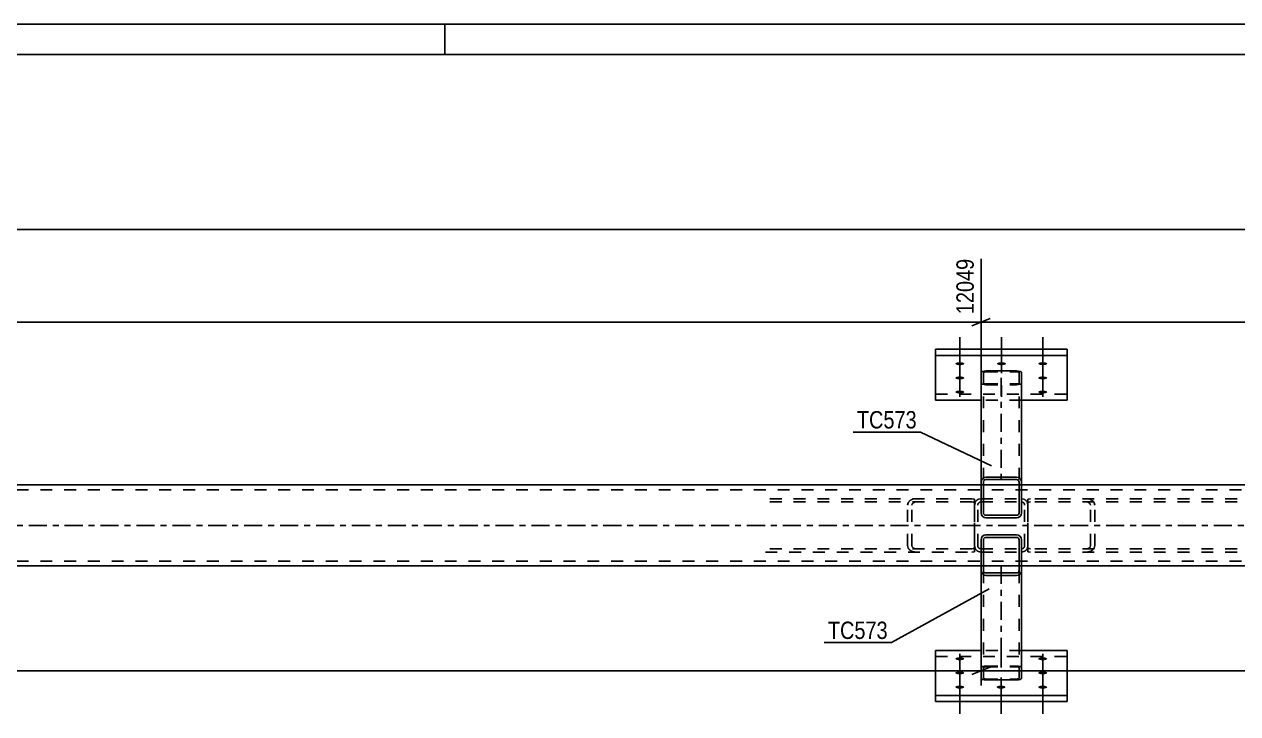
# Model space of a CAD drawing. Header units: millimetres. Extents: x -82 to 1107, y -634 to 207.
# Drawn here: x 617.7 to 817.7, y 93.4 to 207.1 of the extents above; entities that cross this region are included whole.
import ezdxf

# ---------------------------------------------------------------- set-up
doc = ezdxf.new("R2010")
doc.units = ezdxf.units.MM
doc.linetypes.add('DXK_LINE_DOT2', pattern=[3.9198, 1.9599, -1.9599])
doc.linetypes.add('DXK_LINE_DOT3', pattern=[5.9187, 2.979, -0.9799, 0.9799, -0.9799])
doc.styles.add('Arial Narrow', font='ARIALN.TTF', dxfattribs={"height": 0.2})

# ---------------------------------------------------------------- blocks, each defined once
blk = doc.blocks.new('Unknown-348435297-1162')
at = {"color": 5, "linetype": 'Continuous'}
for p, q in [((1106.97, 207.06), (-82.03, 207.06)), ((686.97, 202.06), (686.97, 207.06)), ((1101.97, 202.06), (-77.03, 202.06))]:
    blk.add_line(p, q, dxfattribs=at)
blk = doc.blocks.new('Part-348435297-2496 - 2361')
at = {"color": 7, "linetype": 'DXK_LINE_DOT2'}
for p, q in [((1010.34, 130.33), (44.28, 130.33)), ((782.02, 131.13), (775.35, 131.13)), ((1010.34, 118.59), (44.28, 118.59)), ((782.02, 117.79), (775.35, 117.79))]:
    blk.add_line(p, q, dxfattribs=at)
at = {"color": 2, "linetype": 'Continuous'}
for p, q in [((775.35, 131.13), (382.02, 131.13)), ((1002.34, 131.13), (782.02, 131.13)), ((775.35, 117.79), (382.02, 117.79)), ((1002.34, 117.79), (782.02, 117.79))]:
    blk.add_line(p, q, dxfattribs=at)
at = {"color": 7, "linetype": 'DXK_LINE_DOT3'}
blk.add_line((44.28, 124.46), (1010.34, 124.46), dxfattribs=at)
blk = doc.blocks.new('Part-348435297-2432 - 2361')
at = {"color": 2, "linetype": 'Continuous'}
for p, q in [((775.35, 149.65), (775.41, 149.75)), ((775.35, 149.65), (775.35, 131.6)), ((775.41, 149.75), (775.59, 149.84)), ((775.59, 149.84), (775.84, 149.9)), ((775.84, 149.9), (776.15, 149.92)), ((776.15, 149.92), (781.22, 149.92)), ((781.22, 149.92), (781.52, 149.9)), ((781.52, 149.9), (781.78, 149.84)), ((781.78, 149.84), (781.96, 149.75)), ((781.96, 149.75), (782.02, 149.65)), ((782.02, 149.65), (782.02, 131.13)), ((781.62, 131.13), (775.75, 131.13)), ((782.02, 131.13), (782.02, 131.13))]:
    blk.add_line(p, q, dxfattribs=at)
at = {"color": 7, "linetype": 'DXK_LINE_DOT2'}
for p, q in [((775.78, 149.7), (775.75, 149.65)), ((775.75, 149.65), (775.75, 131.13)), ((775.87, 149.74), (775.78, 149.7)), ((776, 149.77), (775.87, 149.74)), ((776.15, 149.78), (776, 149.77)), ((776.15, 149.78), (781.22, 149.78)), ((781.37, 149.77), (781.22, 149.78)), ((781.5, 149.74), (781.37, 149.77)), ((781.59, 149.7), (781.5, 149.74)), ((781.62, 149.65), (781.59, 149.7)), ((781.62, 149.65), (781.62, 131.13)), ((775.41, 147.81), (775.35, 147.91)), ((775.59, 147.72), (775.41, 147.81)), ((775.84, 147.66), (775.59, 147.72)), ((775.75, 147.91), (775.78, 147.86)), ((775.78, 147.86), (775.87, 147.82)), ((776.15, 147.64), (775.84, 147.66)), ((775.87, 147.82), (776, 147.79)), ((776, 147.79), (776.15, 147.78)), ((776.15, 147.78), (781.22, 147.78)), ((776.15, 147.64), (781.22, 147.64)), ((781.22, 147.78), (781.37, 147.79)), ((781.52, 147.66), (781.22, 147.64)), ((781.37, 147.79), (781.5, 147.82)), ((781.5, 147.82), (781.52, 147.83)), ((781.52, 147.83), (781.59, 147.86)), ((781.78, 147.72), (781.52, 147.66)), ((781.59, 147.86), (781.62, 147.91)), ((781.96, 147.81), (781.78, 147.72)), ((782.02, 147.91), (781.96, 147.81)), ((775.35, 131.6), (775.35, 131.13)), ((775.41, 131.13), (775.35, 131.13)), ((775.35, 131.13), (775.75, 131.13)), ((782.02, 131.13), (781.62, 131.13))]:
    blk.add_line(p, q, dxfattribs=at)
at = {"color": 7, "linetype": 'DXK_LINE_DOT3'}
blk.add_line((778.68, 148.78), (778.68, 131.13), dxfattribs=at)
blk = doc.blocks.new('Part-348435297-2370 - 2361')
at = {"color": 7, "linetype": 'DXK_LINE_DOT2'}
for p, q in [((773.85, 128.86), (739.81, 128.86)), ((773.85, 128.33), (739.81, 128.33)), ((763.34, 128.2), (763.23, 127.79)), ((764.7, 128.86), (764.13, 128.78)), ((764.42, 128.29), (764.7, 128.33)), ((773.85, 128.86), (774.28, 128.8)), ((773.85, 128.33), (774.13, 128.29)), ((774.13, 128.29), (774.28, 128.21)), ((774.28, 128.8), (774.28, 120.12)), ((763.23, 121.13), (763.23, 127.79)), ((763.96, 127.79), (764.02, 128)), ((763.96, 121.13), (763.96, 127.79)), ((773.85, 120.59), (739.81, 120.59)), ((739.81, 120.06), (773.85, 120.06)), ((763.23, 121.13), (763.34, 120.72)), ((764.02, 120.92), (763.96, 121.13)), ((764.13, 120.14), (764.7, 120.06)), ((764.7, 120.59), (764.42, 120.63)), ((774.13, 120.63), (773.85, 120.59)), ((773.85, 120.06), (774.28, 120.12)), ((774.28, 120.71), (774.13, 120.63))]:
    blk.add_line(p, q, dxfattribs=at)
for centre, radius, start, end in [((764.47, 127.49), 1.34, 104.5547, 147.5896), ((764.58, 127.64), 0.668, 104.5547, 147.5896), ((764.47, 121.44), 1.34, 212.4104, 255.4453), ((764.58, 121.28), 0.668, 212.4104, 255.4453)]:
    blk.add_arc(centre, radius, start, end, dxfattribs=at)
blk = doc.blocks.new('Part-348435297-2373 - 2361')
at = {"color": 7, "linetype": 'DXK_LINE_DOT2'}
for p, q in [((783.5, 128.86), (783.08, 128.8)), ((783.08, 128.8), (783.08, 120.12)), ((783.08, 128.21), (783.22, 128.29)), ((783.22, 128.29), (783.5, 128.33)), ((817.54, 128.86), (783.5, 128.86)), ((817.54, 128.33), (783.5, 128.33)), ((793.22, 128.78), (792.66, 128.86)), ((792.66, 128.33), (792.94, 128.29)), ((794.12, 127.79), (794.01, 128.2)), ((793.33, 128), (793.39, 127.79)), ((793.39, 121.13), (793.39, 127.79)), ((794.12, 121.13), (794.12, 127.79)), ((783.22, 120.63), (783.08, 120.71)), ((783.08, 120.12), (783.5, 120.06)), ((783.5, 120.59), (783.22, 120.63)), ((817.54, 120.59), (783.5, 120.59)), ((817.54, 120.06), (783.5, 120.06)), ((792.94, 120.63), (792.66, 120.59)), ((792.66, 120.06), (793.22, 120.14)), ((793.39, 121.13), (793.33, 120.92)), ((794.01, 120.72), (794.12, 121.13))]:
    blk.add_line(p, q, dxfattribs=at)
for centre, radius, start, end in [((792.77, 127.64), 0.668, 32.4104, 75.4453), ((792.88, 127.49), 1.34, 32.4104, 75.4453), ((792.77, 121.28), 0.668, 284.5547, 327.5896), ((792.88, 121.44), 1.34, 284.5547, 327.5896)]:
    blk.add_arc(centre, radius, start, end, dxfattribs=at)
blk = doc.blocks.new('Part-348435297-2378 - 2361')
at = {"color": 7, "linetype": 'DXK_LINE_DOT2'}
for p, q in [((774.36, 128.2), (774.28, 127.79)), ((775.34, 128.86), (774.93, 128.78)), ((775.14, 128.29), (775.34, 128.33)), ((775.34, 128.86), (782.01, 128.86)), ((775.34, 128.33), (782.01, 128.33)), ((782.42, 128.78), (782.01, 128.86)), ((782.01, 128.33), (782.21, 128.29)), ((783.08, 127.79), (782.99, 128.2)), ((774.28, 121.13), (774.28, 127.79)), ((774.81, 127.79), (774.85, 128)), ((774.81, 121.13), (774.81, 127.79)), ((782.5, 128), (782.54, 127.79)), ((782.54, 121.13), (782.54, 127.79)), ((783.08, 121.13), (783.08, 127.79)), ((774.28, 121.13), (774.36, 120.72)), ((774.85, 120.92), (774.81, 121.13)), ((774.93, 120.14), (775.34, 120.06)), ((775.34, 120.59), (775.14, 120.63)), ((775.34, 120.59), (782.01, 120.59)), ((775.34, 120.06), (782.01, 120.06)), ((782.21, 120.63), (782.01, 120.59)), ((782.01, 120.06), (782.42, 120.14)), ((782.54, 121.13), (782.5, 120.92)), ((782.99, 120.72), (783.08, 121.13))]:
    blk.add_line(p, q, dxfattribs=at)
for centre, radius, start, end in [((775.34, 127.79), 1.07, 112.5, 157.5), ((775.34, 127.79), 0.533, 112.5, 157.5), ((782.01, 127.79), 0.533, 22.5, 67.5), ((782.01, 127.79), 1.07, 22.5, 67.5), ((775.34, 121.13), 1.07, 202.5, 247.5), ((775.34, 121.13), 0.533, 202.5, 247.5), ((782.01, 121.13), 0.533, 292.5, 337.5), ((782.01, 121.13), 1.07, 292.5, 337.5)]:
    blk.add_arc(centre, radius, start, end, dxfattribs=at)
blk = doc.blocks.new('Part-348435297-2409 - 2361')
at = {"color": 7, "linetype": 'DXK_LINE_DOT2'}
for p, q in [((775.35, 117.01), (775.35, 117.79)), ((775.41, 117.79), (775.35, 117.79)), ((775.35, 117.79), (775.75, 117.79)), ((775.75, 99.27), (775.75, 117.79)), ((775.78, 117.79), (775.75, 117.79)), ((775.75, 117.79), (775.78, 117.79)), ((775.84, 117.79), (775.78, 117.79)), ((781.62, 99.27), (781.62, 117.79)), ((782.02, 117.79), (781.62, 117.79)), ((775.35, 101.01), (775.41, 101.11)), ((775.41, 101.11), (775.59, 101.2)), ((775.59, 101.2), (775.84, 101.26)), ((775.78, 101.06), (775.75, 101.01)), ((775.87, 101.1), (775.78, 101.06)), ((775.84, 101.26), (776.15, 101.28)), ((776, 101.13), (775.87, 101.1)), ((776.15, 101.14), (776, 101.13)), ((776.15, 101.28), (781.22, 101.28)), ((776.15, 101.14), (781.22, 101.14)), ((781.22, 101.28), (781.52, 101.26)), ((781.37, 101.13), (781.22, 101.14)), ((781.5, 101.1), (781.37, 101.13)), ((781.5, 101.1), (781.52, 101.09)), ((781.52, 101.26), (781.78, 101.2)), ((781.52, 101.09), (781.59, 101.06)), ((781.62, 101.01), (781.59, 101.06)), ((781.78, 101.2), (781.96, 101.11)), ((781.96, 101.11), (782.02, 101.01)), ((775.75, 99.27), (775.78, 99.22)), ((775.78, 99.22), (775.87, 99.18)), ((775.87, 99.18), (776, 99.15)), ((776, 99.15), (776.15, 99.14)), ((776.15, 99.14), (781.22, 99.14)), ((781.22, 99.14), (781.37, 99.15)), ((781.37, 99.15), (781.5, 99.18)), ((781.5, 99.18), (781.59, 99.22)), ((781.59, 99.22), (781.62, 99.27))]:
    blk.add_line(p, q, dxfattribs=at)
at = {"color": 2, "linetype": 'Continuous'}
for p, q in [((775.35, 99.27), (775.35, 117.01)), ((781.62, 117.79), (775.75, 117.79)), ((782.02, 117.79), (782.02, 117.79)), ((782.02, 99.27), (782.02, 117.79)), ((775.41, 99.17), (775.35, 99.27)), ((775.59, 99.08), (775.41, 99.17)), ((775.84, 99.02), (775.59, 99.08)), ((776.15, 99), (775.84, 99.02)), ((776.15, 99), (781.22, 99)), ((781.52, 99.02), (781.22, 99)), ((781.78, 99.08), (781.52, 99.02)), ((781.96, 99.17), (781.78, 99.08)), ((782.02, 99.27), (781.96, 99.17))]:
    blk.add_line(p, q, dxfattribs=at)
at = {"color": 7, "linetype": 'DXK_LINE_DOT3'}
blk.add_line((778.68, 117.79), (778.68, 100.14), dxfattribs=at)
blk = doc.blocks.new('Bolt-348435297-2549 - 2361')
at = {"linetype": 'Continuous'}
for points in [[(771.85, 151.37), (772, 151.36), (772.15, 151.35), (772.28, 151.32), (772.4, 151.29), (772.49, 151.24), (772.55, 151.2), (772.58, 151.14), (772.58, 151.09), (772.55, 151.04), (772.49, 150.99), (772.4, 150.95), (772.28, 150.92), (772.15, 150.89), (772, 150.87), (771.85, 150.87), (771.7, 150.87), (771.55, 150.89), (771.42, 150.92), (771.31, 150.95), (771.22, 150.99), (771.15, 151.04), (771.12, 151.09), (771.12, 151.14), (771.15, 151.2), (771.22, 151.24), (771.31, 151.29), (771.42, 151.32), (771.55, 151.35), (771.7, 151.36)], [(778.72, 151.37), (778.87, 151.36), (779.02, 151.35), (779.15, 151.32), (779.26, 151.29), (779.35, 151.24), (779.41, 151.2), (779.45, 151.14), (779.45, 151.09), (779.41, 151.04), (779.35, 150.99), (779.26, 150.95), (779.15, 150.92), (779.02, 150.89), (778.87, 150.87), (778.72, 150.87), (778.56, 150.87), (778.42, 150.89), (778.29, 150.92), (778.17, 150.95), (778.08, 150.99), (778.02, 151.04), (777.99, 151.09), (777.99, 151.14), (778.02, 151.2), (778.08, 151.24), (778.17, 151.29), (778.29, 151.32), (778.42, 151.35), (778.56, 151.36)], [(785.52, 151.37), (785.67, 151.36), (785.82, 151.35), (785.95, 151.32), (786.06, 151.29), (786.15, 151.24), (786.21, 151.2), (786.25, 151.14), (786.25, 151.09), (786.21, 151.04), (786.15, 150.99), (786.06, 150.95), (785.95, 150.92), (785.82, 150.89), (785.67, 150.87), (785.52, 150.87), (785.36, 150.87), (785.22, 150.89), (785.09, 150.92), (784.97, 150.95), (784.88, 150.99), (784.82, 151.04), (784.79, 151.09), (784.79, 151.14), (784.82, 151.2), (784.88, 151.24), (784.97, 151.29), (785.09, 151.32), (785.22, 151.35), (785.36, 151.36)], [(771.85, 149.02), (772, 149.01), (772.15, 149), (772.28, 148.97), (772.4, 148.94), (772.49, 148.89), (772.55, 148.85), (772.58, 148.8), (772.58, 148.74), (772.55, 148.69), (772.49, 148.64), (772.4, 148.6), (772.28, 148.57), (772.15, 148.54), (772, 148.52), (771.85, 148.52), (771.7, 148.52), (771.55, 148.54), (771.42, 148.57), (771.31, 148.6), (771.22, 148.64), (771.15, 148.69), (771.12, 148.74), (771.12, 148.8), (771.15, 148.85), (771.22, 148.89), (771.31, 148.94), (771.42, 148.97), (771.55, 149), (771.7, 149.01)], [(785.52, 149.02), (785.67, 149.01), (785.82, 149), (785.95, 148.97), (786.06, 148.94), (786.15, 148.89), (786.21, 148.85), (786.25, 148.8), (786.25, 148.74), (786.21, 148.69), (786.15, 148.64), (786.06, 148.6), (785.95, 148.57), (785.82, 148.54), (785.67, 148.52), (785.52, 148.52), (785.36, 148.52), (785.22, 148.54), (785.09, 148.57), (784.97, 148.6), (784.88, 148.64), (784.82, 148.69), (784.79, 148.74), (784.79, 148.8), (784.82, 148.85), (784.88, 148.89), (784.97, 148.94), (785.09, 148.97), (785.22, 149), (785.36, 149.01)], [(771.85, 146.69), (772, 146.69), (772.15, 146.67), (772.28, 146.65), (772.4, 146.61), (772.49, 146.57), (772.55, 146.52), (772.58, 146.47), (772.58, 146.42), (772.55, 146.37), (772.49, 146.32), (772.4, 146.28), (772.28, 146.24), (772.15, 146.21), (772, 146.2), (771.85, 146.19), (771.7, 146.2), (771.55, 146.21), (771.42, 146.24), (771.31, 146.28), (771.22, 146.32), (771.15, 146.37), (771.12, 146.42), (771.12, 146.47), (771.15, 146.52), (771.22, 146.57), (771.31, 146.61), (771.42, 146.65), (771.55, 146.67), (771.7, 146.69)], [(785.52, 146.69), (785.67, 146.69), (785.82, 146.67), (785.95, 146.65), (786.06, 146.61), (786.15, 146.57), (786.21, 146.52), (786.25, 146.47), (786.25, 146.42), (786.21, 146.37), (786.15, 146.32), (786.06, 146.28), (785.95, 146.24), (785.82, 146.21), (785.67, 146.2), (785.52, 146.19), (785.36, 146.2), (785.22, 146.21), (785.09, 146.24), (784.97, 146.28), (784.88, 146.32), (784.82, 146.37), (784.79, 146.42), (784.79, 146.47), (784.82, 146.52), (784.88, 146.57), (784.97, 146.61), (785.09, 146.65), (785.22, 146.67), (785.36, 146.69)]]:
    blk.add_hatch(color=1, dxfattribs=at).paths.add_polyline_path(points)
at = {"color": 1, "linetype": 'Continuous'}
for p, q in [((771.85, 150.3), (771.85, 155.5)), ((778.72, 150.3), (778.72, 155.5)), ((785.52, 150.3), (785.52, 155.5)), ((771.85, 147.96), (771.85, 153.15)), ((785.52, 147.96), (785.52, 153.15)), ((771.85, 145.63), (771.85, 150.83)), ((785.52, 145.63), (785.52, 150.83))]:
    blk.add_line(p, q, dxfattribs=at)
at = {"color": 1, "linetype": 'DXK_LINE_DOT2'}
blk.add_line((778.72, 145.63), (778.72, 150.83), dxfattribs=at)
blk = doc.blocks.new('Part-348435297-2452 - 2361')
at = {"color": 2, "linetype": 'Continuous'}
for p, q in [((767.85, 95.43), (767.85, 103.85)), ((775.35, 103.85), (767.85, 103.85)), ((789.52, 103.85), (782.02, 103.85)), ((789.52, 95.43), (789.52, 103.85)), ((767.85, 96.43), (789.52, 96.43)), ((767.85, 95.43), (789.52, 95.43))]:
    blk.add_line(p, q, dxfattribs=at)
at = {"color": 7, "linetype": 'DXK_LINE_DOT2'}
for p, q in [((767.85, 102.84), (789.52, 102.84)), ((782.02, 103.85), (775.35, 103.85))]:
    blk.add_line(p, q, dxfattribs=at)
blk = doc.blocks.new('Part-348435297-2455 - 2361')
at = {"color": 2, "linetype": 'Continuous'}
for p, q in [((789.52, 153.49), (767.85, 153.49)), ((767.85, 153.49), (767.85, 145.08)), ((767.85, 152.49), (789.52, 152.49)), ((789.52, 153.49), (789.52, 145.08)), ((775.35, 145.08), (767.85, 145.08)), ((789.52, 145.08), (782.02, 145.08))]:
    blk.add_line(p, q, dxfattribs=at)
at = {"color": 7, "linetype": 'DXK_LINE_DOT2'}
for p, q in [((767.85, 146.08), (789.52, 146.08)), ((782.02, 145.08), (775.35, 145.08))]:
    blk.add_line(p, q, dxfattribs=at)
blk = doc.blocks.new('Bolt-348435297-2546 - 2361')
at = {"linetype": 'Continuous'}
for points in [[(771.85, 102.23), (771.7, 102.23), (771.55, 102.25), (771.42, 102.27), (771.31, 102.31), (771.22, 102.35), (771.15, 102.4), (771.12, 102.45), (771.12, 102.5), (771.15, 102.55), (771.22, 102.6), (771.31, 102.64), (771.42, 102.68), (771.55, 102.71), (771.7, 102.72), (771.85, 102.73), (772, 102.72), (772.15, 102.71), (772.28, 102.68), (772.4, 102.64), (772.49, 102.6), (772.55, 102.55), (772.58, 102.5), (772.58, 102.45), (772.55, 102.4), (772.49, 102.35), (772.4, 102.31), (772.28, 102.27), (772.15, 102.25), (772, 102.23)], [(785.52, 102.23), (785.36, 102.23), (785.22, 102.25), (785.09, 102.27), (784.97, 102.31), (784.88, 102.35), (784.82, 102.4), (784.79, 102.45), (784.79, 102.5), (784.82, 102.55), (784.88, 102.6), (784.97, 102.64), (785.09, 102.68), (785.22, 102.71), (785.36, 102.72), (785.52, 102.73), (785.67, 102.72), (785.82, 102.71), (785.95, 102.68), (786.06, 102.64), (786.15, 102.6), (786.21, 102.55), (786.25, 102.5), (786.25, 102.45), (786.21, 102.4), (786.15, 102.35), (786.06, 102.31), (785.95, 102.27), (785.82, 102.25), (785.67, 102.23)], [(771.85, 99.9), (771.7, 99.91), (771.55, 99.92), (771.42, 99.95), (771.31, 99.98), (771.22, 100.03), (771.15, 100.07), (771.12, 100.13), (771.12, 100.18), (771.15, 100.23), (771.22, 100.28), (771.31, 100.32), (771.42, 100.35), (771.55, 100.38), (771.7, 100.4), (771.85, 100.4), (772, 100.4), (772.15, 100.38), (772.28, 100.35), (772.4, 100.32), (772.49, 100.28), (772.55, 100.23), (772.58, 100.18), (772.58, 100.13), (772.55, 100.07), (772.49, 100.03), (772.4, 99.98), (772.28, 99.95), (772.15, 99.92), (772, 99.91)], [(785.52, 99.9), (785.36, 99.91), (785.22, 99.92), (785.09, 99.95), (784.97, 99.98), (784.88, 100.03), (784.82, 100.07), (784.79, 100.13), (784.79, 100.18), (784.82, 100.23), (784.88, 100.28), (784.97, 100.32), (785.09, 100.35), (785.22, 100.38), (785.36, 100.4), (785.52, 100.4), (785.67, 100.4), (785.82, 100.38), (785.95, 100.35), (786.06, 100.32), (786.15, 100.28), (786.21, 100.23), (786.25, 100.18), (786.25, 100.13), (786.21, 100.07), (786.15, 100.03), (786.06, 99.98), (785.95, 99.95), (785.82, 99.92), (785.67, 99.91)], [(771.85, 97.55), (771.7, 97.56), (771.55, 97.57), (771.42, 97.6), (771.31, 97.63), (771.22, 97.68), (771.15, 97.73), (771.12, 97.78), (771.12, 97.83), (771.15, 97.88), (771.22, 97.93), (771.31, 97.97), (771.42, 98.01), (771.55, 98.03), (771.7, 98.05), (771.85, 98.05), (772, 98.05), (772.15, 98.03), (772.28, 98.01), (772.4, 97.97), (772.49, 97.93), (772.55, 97.88), (772.58, 97.83), (772.58, 97.78), (772.55, 97.73), (772.49, 97.68), (772.4, 97.63), (772.28, 97.6), (772.15, 97.57), (772, 97.56)], [(778.65, 97.55), (778.5, 97.56), (778.35, 97.57), (778.22, 97.6), (778.11, 97.63), (778.02, 97.68), (777.95, 97.73), (777.92, 97.78), (777.92, 97.83), (777.95, 97.88), (778.02, 97.93), (778.11, 97.97), (778.22, 98.01), (778.35, 98.03), (778.5, 98.05), (778.65, 98.05), (778.8, 98.05), (778.95, 98.03), (779.08, 98.01), (779.2, 97.97), (779.29, 97.93), (779.35, 97.88), (779.38, 97.83), (779.38, 97.78), (779.35, 97.73), (779.29, 97.68), (779.2, 97.63), (779.08, 97.6), (778.95, 97.57), (778.8, 97.56)], [(785.52, 97.55), (785.36, 97.56), (785.22, 97.57), (785.09, 97.6), (784.97, 97.63), (784.88, 97.68), (784.82, 97.73), (784.79, 97.78), (784.79, 97.83), (784.82, 97.88), (784.88, 97.93), (784.97, 97.97), (785.09, 98.01), (785.22, 98.03), (785.36, 98.05), (785.52, 98.05), (785.67, 98.05), (785.82, 98.03), (785.95, 98.01), (786.06, 97.97), (786.15, 97.93), (786.21, 97.88), (786.25, 97.83), (786.25, 97.78), (786.21, 97.73), (786.15, 97.68), (786.06, 97.63), (785.95, 97.6), (785.82, 97.57), (785.67, 97.56)]]:
    blk.add_hatch(color=1, dxfattribs=at).paths.add_polyline_path(points)
at = {"color": 1, "linetype": 'Continuous'}
for p, q in [((771.85, 103.29), (771.85, 98.09)), ((785.52, 103.29), (785.52, 98.09)), ((771.85, 100.97), (771.85, 95.77)), ((785.52, 100.97), (785.52, 95.77)), ((771.85, 98.62), (771.85, 93.42)), ((778.65, 98.62), (778.65, 93.42)), ((785.52, 98.62), (785.52, 93.42))]:
    blk.add_line(p, q, dxfattribs=at)
at = {"color": 1, "linetype": 'DXK_LINE_DOT2'}
blk.add_line((778.65, 103.29), (778.65, 98.09), dxfattribs=at)
blk = doc.blocks.new('Part-348435297-7290 - 2361')
at = {"color": 2, "linetype": 'Continuous'}
for p, q in [((775.58, 132.16), (775.41, 131.9)), ((775.84, 132.34), (775.58, 132.16)), ((776.15, 132.4), (775.84, 132.34)), ((781.22, 132.4), (776.15, 132.4)), ((781.52, 132.34), (781.22, 132.4)), ((781.52, 132.34), (781.22, 132.4)), ((781.78, 132.16), (781.52, 132.34)), ((781.52, 132.34), (781.78, 132.16)), ((781.95, 131.9), (781.78, 132.16)), ((781.78, 132.16), (781.96, 131.9)), ((775.41, 131.9), (775.35, 131.6)), ((775.35, 126.53), (775.35, 131.6)), ((775.75, 131.6), (775.78, 131.75)), ((775.78, 131.75), (775.75, 131.6)), ((775.75, 131.6), (775.75, 131.6)), ((775.75, 131.13), (775.75, 131.6)), ((775.75, 126.53), (775.75, 131.6)), ((775.75, 126.53), (775.75, 131.13)), ((775.75, 131.13), (775.75, 131.13)), ((775.75, 131.13), (775.75, 131.13)), ((775.75, 131.13), (775.75, 131.13)), ((775.78, 131.75), (775.87, 131.88)), ((775.87, 131.88), (775.78, 131.75)), ((775.87, 131.88), (776, 131.97)), ((776, 131.97), (775.87, 131.88)), ((776, 131.97), (776.15, 132)), ((781.22, 132), (776.15, 132)), ((781.22, 132), (781.37, 131.97)), ((781.37, 131.97), (781.5, 131.88)), ((781.5, 131.88), (781.59, 131.75)), ((781.59, 131.75), (781.62, 131.6)), ((781.62, 126.53), (781.62, 131.6)), ((782.02, 131.6), (781.95, 131.9)), ((781.96, 131.9), (782.02, 131.6)), ((782.02, 126.53), (782.02, 131.6)), ((782.02, 131.6), (782.02, 131.6)), ((782.02, 131.13), (782.02, 131.6)), ((782.02, 126.53), (782.02, 131.13)), ((782.02, 131.13), (782.02, 131.13)), ((782.02, 131.13), (782.02, 131.13)), ((782.02, 131.13), (782.02, 131.13)), ((775.35, 126.53), (775.41, 126.22)), ((775.41, 126.22), (775.58, 125.96)), ((775.75, 126.53), (775.75, 126.53)), ((775.78, 126.38), (775.75, 126.53)), ((775.75, 126.53), (775.78, 126.38)), ((775.87, 126.25), (775.78, 126.38)), ((775.78, 126.38), (775.87, 126.25)), ((776, 126.16), (775.87, 126.25)), ((775.87, 126.25), (776, 126.16)), ((776.15, 126.13), (776, 126.16)), ((781.22, 126.13), (776.15, 126.13)), ((781.37, 126.16), (781.22, 126.13)), ((781.5, 126.25), (781.37, 126.16)), ((781.59, 126.38), (781.5, 126.25)), ((781.62, 126.53), (781.59, 126.38)), ((781.78, 125.96), (781.95, 126.22)), ((781.95, 126.22), (782.02, 126.53)), ((782.02, 126.53), (781.96, 126.22)), ((782.02, 126.53), (782.02, 126.53)), ((775.58, 125.96), (775.84, 125.79)), ((775.84, 125.79), (776.15, 125.73)), ((781.22, 125.73), (776.15, 125.73)), ((781.22, 125.73), (781.52, 125.79)), ((781.52, 125.79), (781.78, 125.96))]:
    blk.add_line(p, q, dxfattribs=at)
at = {"color": 7, "linetype": 'DXK_LINE_DOT2'}
for p, q in [((775.41, 131.9), (775.59, 132.16)), ((775.59, 132.16), (775.84, 132.34)), ((775.84, 132.34), (776.15, 132.4)), ((781.22, 132.4), (776.15, 132.4)), ((781.22, 132.4), (781.22, 132.4)), ((781.52, 132.34), (781.52, 132.34)), ((775.35, 131.6), (775.41, 131.9)), ((775.35, 131.6), (775.35, 131.6)), ((775.35, 131.6), (775.35, 131.13)), ((775.35, 131.13), (775.35, 131.13)), ((775.35, 131.13), (775.35, 126.53)), ((775.75, 131.13), (775.35, 131.13)), ((776.15, 132), (776, 131.97)), ((776.15, 132), (776.15, 132)), ((781.22, 132), (781.22, 132)), ((781.37, 131.97), (781.22, 132)), ((781.5, 131.88), (781.37, 131.97)), ((781.59, 131.75), (781.5, 131.88)), ((781.62, 131.6), (781.59, 131.75)), ((781.62, 131.6), (781.62, 131.6)), ((781.62, 131.6), (781.62, 131.13)), ((781.62, 131.13), (781.62, 131.13)), ((781.62, 131.13), (781.62, 126.53)), ((782.02, 131.13), (781.62, 131.13)), ((775.35, 126.53), (775.35, 126.53)), ((775.41, 126.22), (775.35, 126.53)), ((776, 126.16), (776.15, 126.13)), ((776.15, 126.13), (776.15, 126.13)), ((781.22, 126.13), (781.37, 126.16)), ((781.22, 126.13), (781.22, 126.13)), ((781.22, 126.13), (781.22, 126.13)), ((781.37, 126.16), (781.5, 126.25)), ((781.5, 126.25), (781.59, 126.38)), ((781.59, 126.38), (781.62, 126.53)), ((781.62, 126.53), (781.62, 126.53)), ((776.15, 125.73), (775.84, 125.79)), ((781.52, 125.79), (781.22, 125.73)), ((781.22, 125.73), (781.22, 125.73)), ((781.22, 125.73), (781.22, 125.73))]:
    blk.add_line(p, q, dxfattribs=at)
at = {"color": 7, "linetype": 'DXK_LINE_DOT3'}
blk.add_line((778.68, 129.06), (778.68, 129.06), dxfattribs=at)
at = {"color": 7, "linetype": 'DXK_LINE_DOT2'}
blk.add_arc((776.15, 126.53), 0.8, 202.5012, 247.5012, dxfattribs=at)
at = {"color": 2, "linetype": 'Continuous'}
blk.add_arc((781.22, 126.53), 0.8, 292.5012, 337.5012, dxfattribs=at)
blk = doc.blocks.new('Part-348435297-7291 - 2361')
at = {"color": 2, "linetype": 'Continuous'}
for p, q in [((775.41, 122.4), (775.35, 122.09)), ((775.35, 117.02), (775.35, 122.09)), ((775.58, 122.66), (775.41, 122.4)), ((775.84, 122.83), (775.58, 122.66)), ((775.75, 122.09), (775.78, 122.24)), ((775.78, 122.24), (775.75, 122.09)), ((775.75, 122.09), (775.75, 122.09)), ((775.75, 117.79), (775.75, 122.09)), ((775.75, 117.02), (775.75, 122.09)), ((775.78, 122.24), (775.87, 122.37)), ((775.87, 122.37), (775.78, 122.24)), ((776.15, 122.89), (775.84, 122.83)), ((775.87, 122.37), (776, 122.46)), ((776, 122.46), (775.87, 122.37)), ((776, 122.46), (776.15, 122.49)), ((781.22, 122.89), (776.15, 122.89)), ((781.22, 122.49), (776.15, 122.49)), ((781.52, 122.83), (781.22, 122.89)), ((781.22, 122.49), (781.37, 122.46)), ((781.37, 122.46), (781.5, 122.37)), ((781.5, 122.37), (781.59, 122.24)), ((781.78, 122.65), (781.52, 122.83)), ((781.59, 122.24), (781.62, 122.09)), ((781.62, 117.02), (781.62, 122.09)), ((781.95, 122.4), (781.78, 122.65)), ((782.02, 122.09), (781.95, 122.4)), ((781.96, 122.4), (782.02, 122.09)), ((782.02, 117.02), (782.02, 122.09)), ((782.02, 117.79), (782.02, 122.09)), ((782.02, 122.09), (782.02, 122.09)), ((775.35, 117.02), (775.41, 116.72)), ((775.41, 116.72), (775.58, 116.46)), ((775.58, 116.46), (775.84, 116.28)), ((775.75, 117.79), (775.75, 117.79)), ((775.75, 117.02), (775.75, 117.79)), ((775.75, 117.79), (775.75, 117.79)), ((775.75, 117.79), (775.75, 117.79)), ((775.75, 117.02), (775.75, 117.02)), ((775.78, 116.87), (775.75, 117.02)), ((775.75, 117.02), (775.78, 116.87)), ((775.87, 116.74), (775.78, 116.87)), ((775.78, 116.87), (775.87, 116.74)), ((775.84, 116.28), (776.15, 116.22)), ((776, 116.65), (775.87, 116.74)), ((775.87, 116.74), (776, 116.65)), ((776.15, 116.62), (776, 116.65)), ((781.22, 116.62), (776.15, 116.62)), ((781.22, 116.22), (776.15, 116.22)), ((781.37, 116.65), (781.22, 116.62)), ((781.22, 116.22), (781.52, 116.28)), ((781.5, 116.74), (781.37, 116.65)), ((781.59, 116.87), (781.5, 116.74)), ((781.52, 116.28), (781.78, 116.46)), ((781.78, 116.46), (781.52, 116.28)), ((781.62, 117.02), (781.59, 116.87)), ((781.78, 116.46), (781.95, 116.72)), ((781.96, 116.72), (781.78, 116.46)), ((781.95, 116.72), (782.02, 117.02)), ((782.02, 117.02), (781.96, 116.72)), ((782.02, 117.79), (782.02, 117.79)), ((782.02, 117.02), (782.02, 117.79)), ((782.02, 117.79), (782.02, 117.79)), ((782.02, 117.79), (782.02, 117.79)), ((782.02, 117.02), (782.02, 117.02))]:
    blk.add_line(p, q, dxfattribs=at)
at = {"color": 7, "linetype": 'DXK_LINE_DOT2'}
for p, q in [((775.35, 122.09), (775.41, 122.4)), ((775.35, 122.09), (775.35, 122.09)), ((775.35, 122.09), (775.35, 117.79)), ((775.84, 122.83), (776.15, 122.89)), ((776.15, 122.49), (776, 122.46)), ((776.15, 122.49), (776.15, 122.49)), ((781.22, 122.89), (781.22, 122.89)), ((781.22, 122.89), (781.22, 122.89)), ((781.22, 122.89), (781.52, 122.83)), ((781.22, 122.49), (781.22, 122.49)), ((781.22, 122.49), (781.22, 122.49)), ((781.37, 122.46), (781.22, 122.49)), ((781.5, 122.37), (781.37, 122.46)), ((781.59, 122.24), (781.5, 122.37)), ((781.62, 122.09), (781.59, 122.24)), ((781.62, 122.09), (781.62, 122.09)), ((781.62, 122.09), (781.62, 117.79)), ((775.35, 117.79), (775.35, 117.79)), ((775.35, 117.79), (775.35, 117.02)), ((775.75, 117.79), (775.35, 117.79)), ((775.35, 117.02), (775.35, 117.02)), ((775.41, 116.72), (775.35, 117.02)), ((775.58, 116.46), (775.41, 116.72)), ((775.84, 116.28), (775.58, 116.46)), ((776.15, 116.22), (775.84, 116.28)), ((776, 116.65), (776.15, 116.62)), ((776.15, 116.62), (776.15, 116.62)), ((776.15, 116.22), (781.22, 116.22)), ((781.22, 116.62), (781.37, 116.65)), ((781.22, 116.62), (781.22, 116.62)), ((781.22, 116.62), (781.22, 116.62)), ((781.52, 116.28), (781.22, 116.22)), ((781.22, 116.22), (781.22, 116.22)), ((781.37, 116.65), (781.5, 116.74)), ((781.5, 116.74), (781.59, 116.87)), ((781.59, 116.87), (781.62, 117.02)), ((781.62, 117.79), (781.62, 117.79)), ((781.62, 117.79), (781.62, 117.02)), ((782.02, 117.79), (781.62, 117.79)), ((781.62, 117.02), (781.62, 117.02))]:
    blk.add_line(p, q, dxfattribs=at)
blk.add_arc((776.15, 122.09), 0.8, 112.4979, 157.4979, dxfattribs=at)
at = {"color": 2, "linetype": 'Continuous'}
blk.add_arc((781.22, 122.09), 0.8, 22.4979, 67.4979, dxfattribs=at)
blk = doc.blocks.new('StraightDimension-348435297-7358 - 2361')
at = {"color": 7, "linetype": 'Continuous'}
for p, q in [((775.35, 136.96), (775.35, 168.42)), ((776.85, 158.58), (773.85, 157.38)), ((775.35, 157.98), (1010.34, 157.98))]:
    blk.add_line(p, q, dxfattribs=at)
blk = doc.blocks.new('StraightDimension-348435297-7359 - 2361')
at = {"color": 7, "linetype": 'Continuous'}
for p, q in [((775.35, 136.96), (775.35, 168.42)), ((773.85, 157.38), (776.85, 158.58)), ((375.35, 157.98), (775.35, 157.98))]:
    blk.add_line(p, q, dxfattribs=at)
at = {"color": 0, "linetype": 'Continuous'}
blk.add_wipeout([(774.75, 169.02), (770.55, 169.02), (770.55, 158.68), (774.75, 158.68)], dxfattribs=at)
at = {"color": 3, "linetype": 'Continuous', "style": 'Arial Narrow'}
blk.add_text('12049', height=2.863, rotation=90.0002, dxfattribs=at).set_placement((774.15, 159.28))
blk = doc.blocks.new('StraightDimension-348435297-12353 - 2361')
at = {"color": 7, "linetype": 'Continuous'}
blk.add_line((22.84, 173.21), (1010.34, 173.21), dxfattribs=at)
blk = doc.blocks.new('StraightDimension-348435297-12419 - 2361')
at = {"color": 7, "linetype": 'Continuous'}
for p, q in [((775.35, 102.85), (775.35, 98.08)), ((776.85, 101.08), (773.85, 99.88)), ((775.35, 100.48), (1010.34, 100.48))]:
    blk.add_line(p, q, dxfattribs=at)
blk = doc.blocks.new('StraightDimension-348435297-12420 - 2361')
at = {"color": 7, "linetype": 'Continuous'}
for p, q in [((775.35, 102.85), (775.35, 98.08)), ((375.35, 100.48), (775.35, 100.48)), ((773.85, 99.88), (776.85, 101.08))]:
    blk.add_line(p, q, dxfattribs=at)
blk = doc.blocks.new('Mark-348435297-2428 - 2361')
at = {"color": 0}
blk.add_wipeout([(764.76, 140.44), (764.76, 143.44), (754.89, 143.44), (754.89, 140.44)], dxfattribs=at)
blk.add_wipeout([(764.76, 140.44), (764.76, 143.44), (754.89, 143.44), (754.89, 140.44)], dxfattribs=at)
at = {"color": 30, "linetype": 'Continuous'}
for p in [(754.29, 139.84), (777.1, 134.26)]:
    blk.add_line(p, (765.36, 139.84), dxfattribs=at)
at = {"color": 3, "style": 'Arial Narrow'}
blk.add_text('TC573', height=2.863, dxfattribs=at).set_placement((754.89, 140.44))
blk = doc.blocks.new('Mark-348435297-2405 - 2361')
at = {"color": 0}
blk.add_wipeout([(759.97, 105.74), (759.97, 108.74), (750.11, 108.74), (750.11, 105.74)], dxfattribs=at)
blk.add_wipeout([(759.97, 105.74), (759.97, 108.74), (750.11, 108.74), (750.11, 105.74)], dxfattribs=at)
at = {"color": 30, "linetype": 'Continuous'}
for p in [(776.7, 114.02), (749.51, 105.14)]:
    blk.add_line(p, (760.57, 105.14), dxfattribs=at)
at = {"color": 3, "style": 'Arial Narrow'}
blk.add_text('TC573', height=2.863, dxfattribs=at).set_placement((750.11, 105.74))

msp = doc.modelspace()

# ---------------------------------------------------------------- block references
for name in ['Unknown-348435297-1162', 'Bolt-348435297-2549 - 2361', 'Part-348435297-2455 - 2361', 'Part-348435297-2432 - 2361', 'Part-348435297-7290 - 2361', 'Part-348435297-2496 - 2361', 'Part-348435297-2370 - 2361', 'Part-348435297-2378 - 2361', 'Part-348435297-2373 - 2361', 'Part-348435297-7291 - 2361', 'Part-348435297-2409 - 2361', 'Part-348435297-2452 - 2361', 'Bolt-348435297-2546 - 2361']:
    msp.add_blockref(name, (0, 0))

# ---------------------------------------------------------------- next in the draw order: block references
for name in ['StraightDimension-348435297-7358 - 2361', 'StraightDimension-348435297-12419 - 2361']:
    msp.add_blockref(name, (0, 0))

# ---------------------------------------------------------------- next in the draw order: block references
for name in ['StraightDimension-348435297-7359 - 2361', 'StraightDimension-348435297-12420 - 2361']:
    msp.add_blockref(name, (0, 0))

# ---------------------------------------------------------------- next in the draw order: block references
for name in ['StraightDimension-348435297-12353 - 2361', 'Mark-348435297-2405 - 2361']:
    msp.add_blockref(name, (0, 0))

# ---------------------------------------------------------------- next in the draw order: block references
msp.add_blockref('Mark-348435297-2428 - 2361', (0, 0))

doc.saveas('drawing.dxf')
